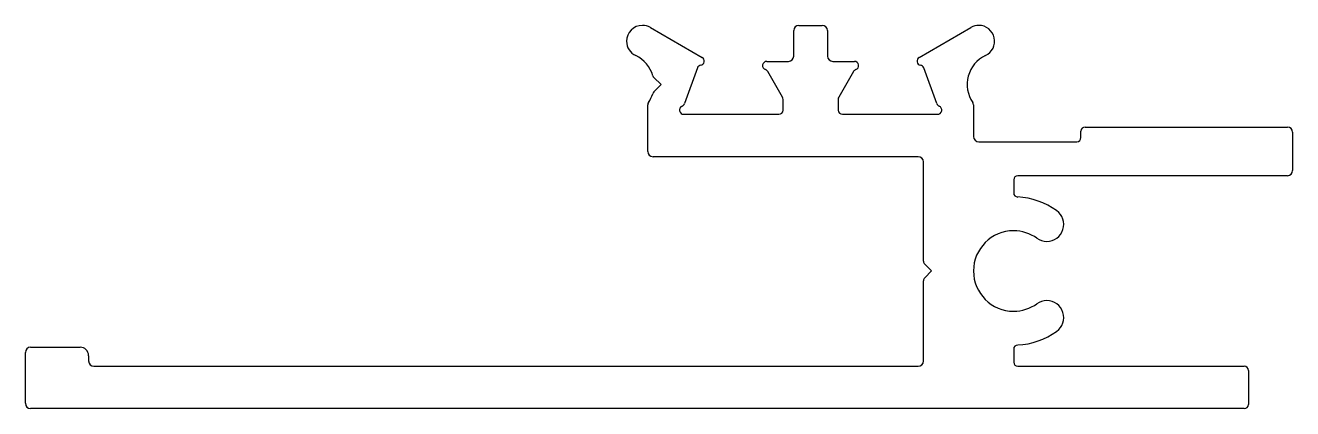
# Model space of a CAD drawing. Header units: inches. Extents: x -30.7 to 29.2, y -0.1 to 18.
import ezdxf

# ---------------------------------------------------------------- set-up
doc = ezdxf.new("R2010")
doc.units = ezdxf.units.IN
doc.header["$MEASUREMENT"] = 0
doc.layers.add('BEAD', color=152, linetype='Continuous')

msp = doc.modelspace()

# ---------------------------------------------------------------- linework, layer by layer
at = {"layer": 'BEAD', "color": 7}
for p, q in [((-1.149, 17.868), (1.296, 16.457)), ((5.626, 16.518), (5.626, 17.719)), ((5.876, 17.969), (6.976, 17.969)), ((7.226, 17.719), (7.226, 16.518)), ((11.556, 16.457), (14.001, 17.868)), ((4.353, 16.268), (5.376, 16.268)), ((7.476, 16.268), (8.5, 16.268)), ((1.077, 15.956), (0.464, 14.272)), ((5.099, 14.576), (4.399, 15.788)), ((8.453, 15.788), (7.753, 14.576)), ((12.388, 14.272), (11.776, 15.956)), ((-0.988, 14.826), (-0.645, 15.169)), ((-0.645, 15.169), (-0.98, 15.503)), ((5.126, 13.968), (5.126, 14.474)), ((7.726, 14.474), (7.726, 13.968)), ((-1.274, 12.018), (-1.274, 14.213)), ((14.126, 14.213), (14.126, 12.719)), ((0.426, 13.768), (4.926, 13.768)), ((7.926, 13.768), (12.426, 13.768)), ((19.207, 12.669), (19.207, 12.969)), ((19.407, 13.169), (28.964, 13.169)), ((29.214, 12.919), (29.214, 11.119)), ((14.376, 12.469), (19.007, 12.469)), ((11.514, 11.768), (-1.024, 11.768)), ((11.764, 6.833), (11.764, 11.518)), ((28.964, 10.869), (16.226, 10.869)), ((16.026, 10.669), (16.026, 10.063)), ((12.144, 6.369), (11.824, 6.689)), ((11.824, 6.048), (12.144, 6.369)), ((11.764, 2.119), (11.764, 5.905)), ((-30.696, 0.119), (-30.696, 2.519)), ((-30.446, 2.769), (-28.106, 2.769)), ((16.026, 2.674), (16.026, 2.069)), ((-27.706, 2.369), (-27.706, 2.119)), ((-27.456, 1.869), (-0.893, 1.869)), ((-0.893, 1.869), (11.514, 1.869)), ((16.226, 1.869), (26.926, 1.869)), ((27.126, 1.669), (27.126, 0.069)), ((26.926, -0.131), (-30.446, -0.131))]:
    msp.add_line(p, q, dxfattribs=at)
for centre, radius, start, end in [((-1.524, 17.218), 0.75, 90, 180), ((-1.524, 17.218), 0.75, 60, 90), ((5.876, 17.719), 0.25, 90, 180), ((6.976, 17.719), 0.25, 0, 90), ((14.376, 17.218), 0.75, 90, 120), ((14.376, 17.218), 0.75, 294.97497, 90), ((-1.524, 17.218), 0.75, 180, 245.02503), ((-2.474, 15.179), 1.5, 15.95136, 65.02503), ((1.196, 16.283), 0.2, 280.26289, 60), ((4.353, 16.068), 0.2, 90, 251.23746), ((5.376, 16.518), 0.25, 270, 0), ((7.476, 16.518), 0.25, 180, 270), ((8.5, 16.068), 0.2, 288.76254, 90), ((11.656, 16.283), 0.2, 120, 259.73711), ((15.326, 15.179), 1.5, 114.97497, 214.52682), ((-0.836, 15.647), 0.203, 195.95136, 225), ((1.268, 15.887), 0.203, 100.26289, 160), ((4.223, 15.687), 0.203, 30, 71.23746), ((8.629, 15.687), 0.203, 108.76254, 150), ((11.585, 15.887), 0.203, 20, 79.73711), ((-2.474, 15.179), 1.5, 325.47318, 343.04631), ((-0.845, 14.682), 0.203, 135, 163.04631), ((4.923, 14.474), 0.203, 0, 30), ((7.929, 14.474), 0.203, 150, 180), ((-1.071, 14.213), 0.203, 145.47318, 180), ((0.426, 13.968), 0.2, 112.34716, 270), ((0.273, 14.341), 0.203, 292.34716, 340), ((4.926, 13.968), 0.2, 270, 0), ((7.926, 13.968), 0.2, 180, 270), ((12.579, 14.341), 0.203, 200, 247.65284), ((12.426, 13.968), 0.2, 270, 67.65284), ((13.923, 14.213), 0.203, 360, 34.52682), ((14.376, 12.719), 0.25, 180, 270), ((19.007, 12.669), 0.2, 270, 360), ((19.407, 12.969), 0.2, 90, 180), ((28.964, 12.919), 0.25, 0, 90), ((-1.024, 12.018), 0.25, 180, 270), ((11.514, 11.518), 0.25, 360, 90), ((16.226, 10.669), 0.2, 90, 180), ((28.964, 11.119), 0.25, 270, 360), ((16.226, 10.063), 0.2, 180, 266.90142), ((16.026, 6.369), 3.5, 54.56906, 86.90142), ((17.591, 8.569), 0.8, 270, 54.56906), ((16.026, 6.369), 1.9, 90, 270), ((16.026, 6.369), 1.9, 54.56906, 90), ((17.591, 8.569), 0.8, 234.56906, 270), ((11.968, 6.833), 0.203, 180, 225), ((11.968, 5.905), 0.203, 135, 180), ((16.026, 6.369), 1.9, 270, 305.43094), ((17.591, 4.169), 0.8, 90, 125.43094), ((17.591, 4.169), 0.8, 305.43094, 90), ((16.026, 6.369), 3.5, 273.09858, 305.43094), ((-30.446, 2.519), 0.25, 90, 180), ((-28.106, 2.369), 0.4, 360, 90), ((16.226, 2.674), 0.2, 93.09858, 180), ((-27.456, 2.119), 0.25, 180, 270), ((11.514, 2.119), 0.25, 270, 0), ((16.226, 2.069), 0.2, 180, 270), ((26.926, 1.669), 0.2, 0, 90), ((-30.446, 0.119), 0.25, 180, 270), ((26.926, 0.069), 0.2, 270, 0)]:
    msp.add_arc(centre, radius, start, end, dxfattribs=at)

doc.saveas('drawing.dxf')
